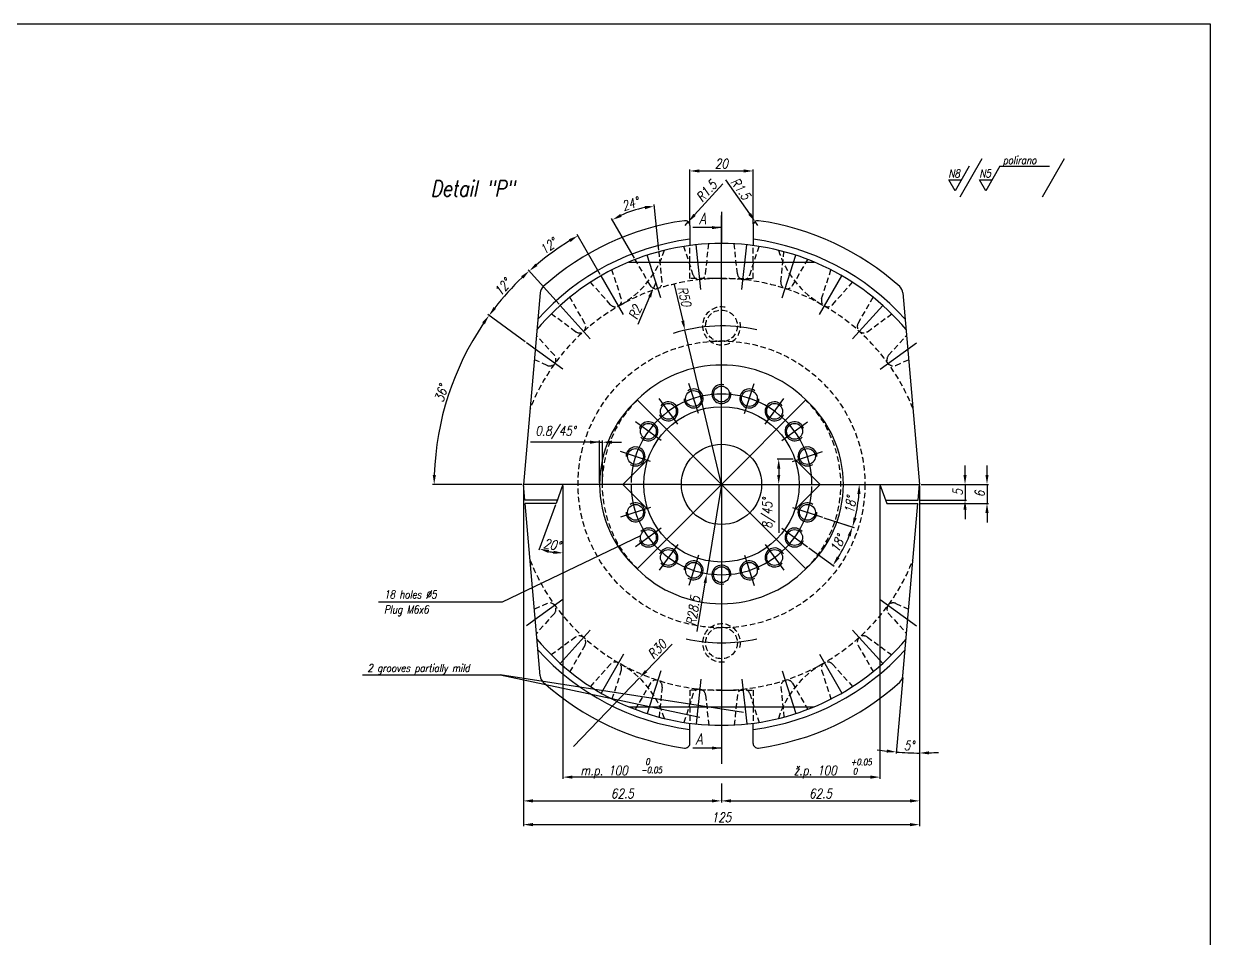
# Model space of a CAD drawing. Extents: x 1514 to 2338, y -21 to 556.
# Drawn here: x 1963.7 to 2338, y 267.2 to 555.7 of the extents above; entities that cross this region are included whole.
import ezdxf

# ---------------------------------------------------------------- set-up
doc = ezdxf.new("R2010")
doc.units = 0
doc.header["$LTSCALE"] = 7
doc.header["$MEASUREMENT"] = 0
doc.linetypes.add('CENTERX2', pattern=[20.32, 12.7, -2.54, 2.54, -2.54])
doc.linetypes.add('HIDDEN', pattern=[0.375, 0.25, -0.125])
doc.layers.get('DEFPOINTS').update_dxf_attribs({"linetype": 'CONTINUOUS', "lineweight": 15})
for name, color, linetype in [('CENTERLINE', 4, 'CENTERX2'), ('DIMENSIONS', 2, 'CONTINUOUS'), ('HIDDEN', 3, 'HIDDEN'), ('TEXT', 2, 'CONTINUOUS')]:
    doc.layers.add(name, color=color, linetype=linetype)
doc.layers.add('OUTLINE', color=7, linetype='CONTINUOUS', lineweight=25)
doc.styles.add('ITALICT', font='ITALICT.shx', dxfattribs={"width": 0.8, "height": 3})
doc.dimstyles.get("Standard").update_dxf_attribs({"dimtxt": 3, "dimasz": 3, "dimexe": 0.5, "dimexo": 0.5, "dimgap": 0.8, "dimtad": 1, "dimdsep": 46, "dimtxsty": 'ITALICT', "dimcen": 0.09, "dimazin": 2, "dimtfac": 1, "dimtmove": 0, "dimatfit": 3, "dimfxl": 1, "dimtolj": 1, "dimtzin": 0, "dimarcsym": 0})

# ---------------------------------------------------------------- blocks, each defined once
blk = doc.blocks.new('*D4')
at = {"layer": 'DEFPOINTS', "color": 0}
for p in [(2193.8, 509.29), (2173.8, 492.12), (2193.8, 492.12)]:
    blk.add_point(p, dxfattribs=at)
at = {"layer": 'DIMENSIONS', "color": 0, "lineweight": -2}
for p, q in [((2173.8, 492.62), (2173.8, 509.79)), ((2176.8, 509.29), (2190.8, 509.29)), ((2193.8, 492.62), (2193.8, 509.79))]:
    blk.add_line(p, q, dxfattribs=at)
at = {"layer": 'DIMENSIONS', "color": 0}
for points in [[(2176.8, 509.79), (2176.8, 508.79), (2173.8, 509.29)], [(2190.8, 508.79), (2190.8, 509.79), (2193.8, 509.29)]]:
    blk.add_solid(points, dxfattribs=at)
at = {"layer": 'DIMENSIONS', "color": 0, "insert": (2183.8, 511.59), "char_height": 3, "attachment_point": 5, "style": 'ITALICT'}
blk.add_mtext('\\A1;20', dxfattribs=at)
blk = doc.blocks.new('*D5')
at = {"layer": 'DEFPOINTS', "color": 0}
for p in [(2162.31, 472.31), (2163.1, 474.14)]:
    blk.add_point(p, dxfattribs=at)
at = {"layer": 'DIMENSIONS', "color": 0, "lineweight": -2}
for p, q in [((2163.1, 474.14), (2162.31, 472.31)), ((2161.13, 469.55), (2157.41, 460.89))]:
    blk.add_line(p, q, dxfattribs=at)
at = {"layer": 'DIMENSIONS', "color": 0}
blk.add_solid([(2161.59, 469.35), (2160.67, 469.75), (2162.31, 472.31)], dxfattribs=at)
at = {"layer": 'DIMENSIONS', "color": 0, "insert": (2156.56, 464.74), "char_height": 3, "attachment_point": 5, "rotation": 66.7596, "style": 'ITALICT'}
blk.add_mtext('\\A1;R2', dxfattribs=at)
blk = doc.blocks.new('*D6')
at = {"layer": 'DEFPOINTS', "color": 0}
for p in [(2146.23, 423.73), (2145.35, 410.42), (2146.23, 410.42)]:
    blk.add_point(p, dxfattribs=at)
at = {"layer": 'DIMENSIONS', "color": 0, "lineweight": -2}
for p, q in [((2145.35, 423.73), (2123.58, 423.73)), ((2142.35, 423.73), (2139.35, 423.73)), ((2145.35, 410.92), (2145.35, 424.23)), ((2145.35, 423.73), (2146.23, 423.73)), ((2146.23, 410.92), (2146.23, 424.23)), ((2149.23, 423.73), (2152.23, 423.73))]:
    blk.add_line(p, q, dxfattribs=at)
at = {"layer": 'DIMENSIONS', "color": 0}
for points in [[(2142.35, 423.23), (2142.35, 424.23), (2145.35, 423.73)], [(2149.23, 424.23), (2149.23, 423.23), (2146.23, 423.73)]]:
    blk.add_solid(points, dxfattribs=at)
at = {"layer": 'DIMENSIONS', "color": 0, "insert": (2131.47, 426.81), "char_height": 3, "attachment_point": 5, "style": 'ITALICT'}
blk.add_mtext('\\A1;0.8/45%%d', dxfattribs=at)
blk = doc.blocks.new('*D7')
at = {"layer": 'DEFPOINTS', "color": 0}
for p in [(2246.3, 410.42), (2245.87, 405.42), (2260.63, 405.42)]:
    blk.add_point(p, dxfattribs=at)
at = {"layer": 'DIMENSIONS', "color": 0, "lineweight": -2}
for p, q in [((2260.63, 413.42), (2260.63, 416.42)), ((2246.8, 410.42), (2261.13, 410.42)), ((2260.63, 410.42), (2260.63, 405.42)), ((2246.37, 405.42), (2261.13, 405.42)), ((2260.63, 402.42), (2260.63, 399.42))]:
    blk.add_line(p, q, dxfattribs=at)
at = {"layer": 'DIMENSIONS', "color": 0}
for points in [[(2260.13, 413.42), (2261.13, 413.42), (2260.63, 410.42)], [(2261.13, 402.42), (2260.13, 402.42), (2260.63, 405.42)]]:
    blk.add_solid(points, dxfattribs=at)
at = {"layer": 'DIMENSIONS', "color": 0, "insert": (2258.33, 407.92), "char_height": 3, "attachment_point": 5, "rotation": 90, "style": 'ITALICT'}
blk.add_mtext('\\A1;5', dxfattribs=at)
blk = doc.blocks.new('*D8')
at = {"layer": 'DEFPOINTS', "color": 0}
for p in [(2260.63, 410.42), (2245.78, 404.42), (2267.56, 404.42)]:
    blk.add_point(p, dxfattribs=at)
at = {"layer": 'DIMENSIONS', "color": 0, "lineweight": -2}
for p, q in [((2267.56, 413.42), (2267.56, 416.42)), ((2261.13, 410.42), (2268.06, 410.42)), ((2267.56, 410.42), (2267.56, 404.42)), ((2246.28, 404.42), (2268.06, 404.42)), ((2267.56, 401.42), (2267.56, 398.42))]:
    blk.add_line(p, q, dxfattribs=at)
at = {"layer": 'DIMENSIONS', "color": 0}
for points in [[(2267.06, 413.42), (2268.06, 413.42), (2267.56, 410.42)], [(2268.06, 401.42), (2267.06, 401.42), (2267.56, 404.42)]]:
    blk.add_solid(points, dxfattribs=at)
at = {"layer": 'DIMENSIONS', "color": 0, "insert": (2265.26, 407.42), "char_height": 3, "attachment_point": 5, "rotation": 90, "style": 'ITALICT'}
blk.add_mtext('\\A1;6', dxfattribs=at)
blk = doc.blocks.new('*D9')
at = {"layer": 'DEFPOINTS', "color": 0}
for p in [(2118.61, 473.38), (2132.95, 466.9), (2122.32, 455.09), (2142.43, 456.37), (2133.78, 446.77)]:
    blk.add_point(p, dxfattribs=at)
at = {"layer": 'DIMENSIONS', "color": 0, "lineweight": -2}
for p, q in [((2132.62, 467.27), (2122.83, 478.14)), ((2121.92, 455.39), (2110.08, 463.99))]:
    blk.add_line(p, q, dxfattribs=at)
blk.add_arc((2183.8, 410.42), 90.63, 133.8967, 142.1033, dxfattribs=at)
at = {"layer": 'DIMENSIONS', "color": 0}
for points in [[(2121.31, 475.36), (2120.63, 476.09), (2123.16, 477.77)], [(2111.89, 466.39), (2112.69, 465.79), (2110.49, 463.69)]]:
    blk.add_solid(points, dxfattribs=at)
at = {"layer": 'DIMENSIONS', "color": 0, "insert": (2114.75, 472.6), "char_height": 3, "attachment_point": 5, "rotation": 48, "style": 'ITALICT'}
blk.add_mtext('\\A1;12%%d', dxfattribs=at)
blk = doc.blocks.new('*D10')
at = {"layer": 'DEFPOINTS', "color": 0}
for p in [(2133.15, 485.52), (2145.8, 476.24), (2132.95, 466.9), (2152.89, 463.97), (2142.43, 456.37)]:
    blk.add_point(p, dxfattribs=at)
at = {"layer": 'DIMENSIONS', "color": 0, "lineweight": -2}
for p, q in [((2145.55, 476.67), (2138.26, 489.3)), ((2132.62, 467.27), (2122.86, 478.11))]:
    blk.add_line(p, q, dxfattribs=at)
blk.add_arc((2183.8, 410.42), 90.58, 121.8976, 130.1024, dxfattribs=at)
at = {"layer": 'DIMENSIONS', "color": 0}
for points in [[(2136.2, 486.9), (2135.68, 487.76), (2138.51, 488.87)], [(2125.13, 480.09), (2125.78, 479.33), (2123.19, 477.74)]]:
    blk.add_solid(points, dxfattribs=at)
at = {"layer": 'DIMENSIONS', "color": 0, "insert": (2129.21, 485.57), "char_height": 3, "attachment_point": 5, "rotation": 36, "style": 'ITALICT'}
blk.add_mtext('\\A1;12%%d', dxfattribs=at)
blk = doc.blocks.new('*D11')
at = {"layer": 'DEFPOINTS', "color": 0}
for p in [(2172.28, 459.08), (2183.8, 410.42)]:
    blk.add_point(p, dxfattribs=at)
at = {"layer": 'DIMENSIONS', "color": 0, "lineweight": -2}
for p, q in [((2168.87, 473.47), (2171.59, 461.99)), ((2183.8, 410.42), (2172.28, 459.08))]:
    blk.add_line(p, q, dxfattribs=at)
at = {"layer": 'DIMENSIONS', "color": 0}
blk.add_solid([(2171.1, 461.88), (2172.07, 462.11), (2172.28, 459.08)], dxfattribs=at)
at = {"layer": 'DIMENSIONS', "color": 0, "insert": (2172.12, 469.72), "char_height": 3, "attachment_point": 5, "rotation": 283.33, "style": 'ITALICT'}
blk.add_mtext('\\A1;R50', dxfattribs=at)
blk = doc.blocks.new('*D12')
at = {"layer": 'DEFPOINTS', "color": 0}
for p in [(2246.26, 409.92), (2246.3, 410.42), (2246.3, 371.07), (2241.02, 349.99), (2241.38, 325.82)]:
    blk.add_point(p, dxfattribs=at)
at = {"layer": 'DIMENSIONS', "color": 0, "lineweight": -2}
for p, q in [((2246.3, 370.57), (2246.3, 325.18)), ((2240.97, 349.49), (2238.88, 325.5))]:
    blk.add_line(p, q, dxfattribs=at)
for start, end in [(260.9431, 262.9716), (265, 270), (272.0284, 274.0569)]:
    blk.add_arc((2246.3, 410.42), 84.74, start, end, dxfattribs=at)
at = {"layer": 'DIMENSIONS', "color": 0}
for points in [[(2235.88, 325.82), (2235.99, 326.81), (2238.92, 326)], [(2249.3, 326.23), (2249.31, 325.23), (2246.3, 325.68)]]:
    blk.add_solid(points, dxfattribs=at)
at = {"layer": 'DIMENSIONS', "color": 0, "insert": (2242.98, 328.05), "char_height": 3, "attachment_point": 5, "rotation": 357.6891, "style": 'ITALICT'}
blk.add_mtext('\\A1;5%%d', dxfattribs=at)
blk = doc.blocks.new('*D13')
at = {"layer": 'DEFPOINTS', "color": 0}
for p in [(2121.3, 410.42), (2183.8, 316.61), (2183.8, 310.58)]:
    blk.add_point(p, dxfattribs=at)
at = {"layer": 'DIMENSIONS', "color": 0, "lineweight": -2}
for p, q in [((2121.3, 409.92), (2121.3, 310.08)), ((2183.8, 316.11), (2183.8, 310.08)), ((2124.3, 310.58), (2180.8, 310.58))]:
    blk.add_line(p, q, dxfattribs=at)
at = {"layer": 'DIMENSIONS', "color": 0}
for points in [[(2124.3, 311.08), (2124.3, 310.08), (2121.3, 310.58)], [(2180.8, 310.08), (2180.8, 311.08), (2183.8, 310.58)]]:
    blk.add_solid(points, dxfattribs=at)
at = {"layer": 'DIMENSIONS', "color": 0, "insert": (2152.55, 312.88), "char_height": 3, "attachment_point": 5, "style": 'ITALICT'}
blk.add_mtext('\\A1;62.5', dxfattribs=at)
blk = doc.blocks.new('*D14')
at = {"layer": 'DEFPOINTS', "color": 0}
for p in [(2246.3, 410.42), (2183.8, 316.61), (2246.3, 310.58)]:
    blk.add_point(p, dxfattribs=at)
at = {"layer": 'DIMENSIONS', "color": 0, "lineweight": -2}
for p, q in [((2246.3, 409.92), (2246.3, 310.08)), ((2183.8, 316.11), (2183.8, 310.08)), ((2186.8, 310.58), (2243.3, 310.58))]:
    blk.add_line(p, q, dxfattribs=at)
at = {"layer": 'DIMENSIONS', "color": 0}
for points in [[(2186.8, 311.08), (2186.8, 310.08), (2183.8, 310.58)], [(2243.3, 310.08), (2243.3, 311.08), (2246.3, 310.58)]]:
    blk.add_solid(points, dxfattribs=at)
at = {"layer": 'DIMENSIONS', "color": 0, "insert": (2215.05, 312.88), "char_height": 3, "attachment_point": 5, "style": 'ITALICT'}
blk.add_mtext('\\A1;62.5', dxfattribs=at)
blk = doc.blocks.new('*D47')
at = {"layer": 'DEFPOINTS', "color": 0}
for p in [(2158, 497.36), (2164.09, 483.82), (2156.61, 481.39), (2161.37, 473.14), (2165.09, 474.35)]:
    blk.add_point(p, dxfattribs=at)
at = {"layer": 'DIMENSIONS', "color": 0, "lineweight": -2}
for p, q in [((2164.04, 484.32), (2162.53, 498.67)), ((2156.36, 481.82), (2149.15, 494.32))]:
    blk.add_line(p, q, dxfattribs=at)
blk.add_arc((2166.07, 464.99), 33.36, 101.1548, 114.8452, dxfattribs=at)
at = {"layer": 'DIMENSIONS', "color": 0}
for points in [[(2159.69, 497.23), (2159.55, 498.22), (2162.59, 498.17)], [(2151.83, 495.71), (2152.29, 494.82), (2149.4, 493.88)]]:
    blk.add_solid(points, dxfattribs=at)
at = {"layer": 'DIMENSIONS', "color": 0, "insert": (2155.05, 498.91), "char_height": 3, "attachment_point": 5, "rotation": 18, "style": 'ITALICT'}
blk.add_mtext('\\A1;24%%d', dxfattribs=at)
blk = doc.blocks.new('*D49')
at = {"layer": 'DEFPOINTS', "color": 0}
for p in [(2194.43, 493.34), (2195.3, 492.12)]:
    blk.add_point(p, dxfattribs=at)
at = {"layer": 'DIMENSIONS', "color": 0, "lineweight": -2}
for p, q in [((2185.05, 506.51), (2192.69, 495.78)), ((2195.3, 492.12), (2194.43, 493.34))]:
    blk.add_line(p, q, dxfattribs=at)
at = {"layer": 'DIMENSIONS', "color": 0}
blk.add_solid([(2192.29, 495.49), (2193.1, 496.07), (2194.43, 493.34)], dxfattribs=at)
at = {"layer": 'DIMENSIONS', "color": 0, "insert": (2189.87, 503.7), "char_height": 3, "attachment_point": 5, "rotation": 305.4766, "style": 'ITALICT'}
blk.add_mtext('\\A1;R1.5', dxfattribs=at)
blk = doc.blocks.new('*D50')
at = {"layer": 'DEFPOINTS', "color": 0}
for p in [(2172.3, 492.12), (2173.31, 493.23)]:
    blk.add_point(p, dxfattribs=at)
at = {"layer": 'DIMENSIONS', "color": 0, "lineweight": -2}
for p, q in [((2184.19, 505.2), (2175.33, 495.45)), ((2172.3, 492.12), (2173.31, 493.23))]:
    blk.add_line(p, q, dxfattribs=at)
at = {"layer": 'DIMENSIONS', "color": 0}
blk.add_solid([(2174.96, 495.78), (2175.7, 495.11), (2173.31, 493.23)], dxfattribs=at)
at = {"layer": 'DIMENSIONS', "color": 0, "insert": (2179.07, 502.98), "char_height": 3, "attachment_point": 5, "rotation": 47.732, "style": 'ITALICT'}
blk.add_mtext('\\A1;R1.5', dxfattribs=at)
blk = doc.blocks.new('*D62')
at = {"layer": 'DEFPOINTS', "color": 0}
for p in [(2133.8, 410.42), (2233.8, 410.42), (2133.8, 318.08)]:
    blk.add_point(p, dxfattribs=at)
at = {"layer": 'DIMENSIONS', "color": 0, "lineweight": -2}
for p, q in [((2133.8, 409.92), (2133.8, 317.58)), ((2233.8, 409.92), (2233.8, 317.58)), ((2230.8, 318.08), (2136.8, 318.08))]:
    blk.add_line(p, q, dxfattribs=at)
at = {"layer": 'DIMENSIONS', "color": 0}
for points in [[(2136.8, 318.58), (2136.8, 317.58), (2133.8, 318.08)], [(2230.8, 317.58), (2230.8, 318.58), (2233.8, 318.08)]]:
    blk.add_solid(points, dxfattribs=at)
blk = doc.blocks.new('*D63')
at = {"layer": 'DEFPOINTS', "color": 0}
for p in [(2206.96, 418.42), (2201.86, 410.42), (2201.86, 410.42)]:
    blk.add_point(p, dxfattribs=at)
at = {"layer": 'DIMENSIONS', "color": 0, "lineweight": -2}
for p, q in [((2206.46, 418.42), (2201.36, 418.42)), ((2201.86, 415.42), (2201.86, 413.42)), ((2201.36, 410.42), (2201.36, 410.42)), ((2201.86, 410.42), (2201.86, 395.18))]:
    blk.add_line(p, q, dxfattribs=at)
at = {"layer": 'DIMENSIONS', "color": 0}
for points in [[(2202.36, 415.42), (2201.36, 415.42), (2201.86, 418.42)], [(2201.36, 413.42), (2202.36, 413.42), (2201.86, 410.42)]]:
    blk.add_solid(points, dxfattribs=at)
at = {"layer": 'DIMENSIONS', "color": 0, "insert": (2198.78, 401.3), "char_height": 3, "attachment_point": 5, "rotation": 90, "style": 'ITALICT'}
blk.add_mtext('\\A1;8/45°', dxfattribs=at)
blk = doc.blocks.new('*D72')
at = {"layer": 'DEFPOINTS', "color": 0}
for p in [(2122.32, 455.09), (2101, 447.29), (2133.78, 446.77), (2121.3, 410.42), (2133.8, 410.42)]:
    blk.add_point(p, dxfattribs=at)
at = {"layer": 'DIMENSIONS', "color": 0, "lineweight": -2}
for p, q in [((2121.92, 455.39), (2110.07, 463.99)), ((2120.8, 410.42), (2092.67, 410.42))]:
    blk.add_line(p, q, dxfattribs=at)
blk.add_arc((2183.8, 410.42), 90.64, 145.8965, 178.1035, dxfattribs=at)
at = {"layer": 'DIMENSIONS', "color": 0}
for points in [[(2109.16, 460.96), (2108.34, 461.53), (2110.48, 463.7)], [(2092.72, 413.43), (2093.72, 413.41), (2093.17, 410.42)]]:
    blk.add_solid(points, dxfattribs=at)
at = {"layer": 'DIMENSIONS', "color": 0, "insert": (2095.41, 439.14), "char_height": 3, "attachment_point": 5, "rotation": 72, "style": 'ITALICT'}
blk.add_mtext('\\A1;36%%d', dxfattribs=at)
blk = doc.blocks.new('*D73')
at = {"layer": 'DEFPOINTS', "color": 0}
for p in [(2157.94, 349.35), (2137.14, 327.73)]:
    blk.add_point(p, dxfattribs=at)
at = {"layer": 'DIMENSIONS', "color": 0, "lineweight": -2}
for p, q in [((2168.2, 360.01), (2160.02, 351.51)), ((2137.14, 327.73), (2157.94, 349.35))]:
    blk.add_line(p, q, dxfattribs=at)
at = {"layer": 'DIMENSIONS', "color": 0}
blk.add_solid([(2159.66, 351.86), (2160.38, 351.17), (2157.94, 349.35)], dxfattribs=at)
at = {"layer": 'DIMENSIONS', "color": 0, "insert": (2163.49, 358.44), "char_height": 3, "attachment_point": 5, "rotation": 46.1102, "style": 'ITALICT'}
blk.add_mtext('\\A1;R30', dxfattribs=at)
blk = doc.blocks.new('*D84')
at = {"layer": 'DEFPOINTS', "color": 0}
for p in [(2183.8, 410.42), (2179.15, 382.3)]:
    blk.add_point(p, dxfattribs=at)
at = {"layer": 'DIMENSIONS', "color": 0, "lineweight": -2}
for p, q in [((2183.8, 410.42), (2179.15, 382.3)), ((2176.12, 363.98), (2178.66, 379.34))]:
    blk.add_line(p, q, dxfattribs=at)
at = {"layer": 'DIMENSIONS', "color": 0}
blk.add_solid([(2179.16, 379.26), (2178.17, 379.43), (2179.15, 382.3)], dxfattribs=at)
at = {"layer": 'DIMENSIONS', "color": 0, "insert": (2174.88, 370.56), "char_height": 3, "attachment_point": 5, "rotation": 80.6045, "style": 'ITALICT'}
blk.add_mtext('\\A1;R28.5', dxfattribs=at)
blk = doc.blocks.new('*D85')
at = {"layer": 'DEFPOINTS', "color": 0}
for p in [(2196.45, 410.42), (2233.8, 410.42), (2206.15, 403.16), (2226.31, 401.39), (2215.67, 400.07)]:
    blk.add_point(p, dxfattribs=at)
at = {"layer": 'DIMENSIONS', "color": 0, "lineweight": -2}
blk.add_line((2216.14, 399.92), (2225.61, 396.84), dxfattribs=at)
blk.add_arc((2183.8, 410.42), 43.46, 345.9561, 356.0439, dxfattribs=at)
at = {"layer": 'DIMENSIONS', "color": 0}
for points in [[(2227.66, 407.41), (2226.66, 407.44), (2227.26, 410.42)], [(2225.48, 400.01), (2226.44, 399.74), (2225.13, 396.99)]]:
    blk.add_solid(points, dxfattribs=at)
at = {"layer": 'DIMENSIONS', "color": 0, "insert": (2224.45, 403.98), "char_height": 3, "attachment_point": 5, "rotation": 81, "style": 'ITALICT'}
blk.add_mtext('\\A1;18%%d', dxfattribs=at)
blk = doc.blocks.new('*D86')
at = {"layer": 'DEFPOINTS', "color": 0}
for p in [(2206.15, 403.16), (2215.67, 400.07), (2202.82, 396.61), (2210.91, 390.73), (2221.42, 388.71)]:
    blk.add_point(p, dxfattribs=at)
at = {"layer": 'DIMENSIONS', "color": 0, "lineweight": -2}
for p, q in [((2216.14, 399.92), (2225.59, 396.85)), ((2211.31, 390.44), (2219.35, 384.6))]:
    blk.add_line(p, q, dxfattribs=at)
blk.add_arc((2183.8, 410.42), 43.43, 327.9583, 338.0417, dxfattribs=at)
at = {"layer": 'DIMENSIONS', "color": 0}
for points in [[(2224.56, 394.01), (2223.62, 394.35), (2225.11, 397)], [(2220.21, 387.66), (2221.04, 387.1), (2218.94, 384.89)]]:
    blk.add_solid(points, dxfattribs=at)
at = {"layer": 'DIMENSIONS', "color": 0, "insert": (2220.46, 391.75), "char_height": 3, "attachment_point": 5, "rotation": 63, "style": 'ITALICT'}
blk.add_mtext('\\A1;18%%d', dxfattribs=at)
blk = doc.blocks.new('*D87')
at = {"layer": 'DEFPOINTS', "color": 0}
for p in [(2133.8, 410.42), (2133.8, 410.42), (2133.8, 409.92), (2131.62, 404.42), (2131.29, 388.94)]:
    blk.add_point(p, dxfattribs=at)
at = {"layer": 'DIMENSIONS', "color": 0, "lineweight": -2}
for p, q in [((2133.8, 409.42), (2133.8, 388.29)), ((2131.45, 403.95), (2126.24, 389.63))]:
    blk.add_line(p, q, dxfattribs=at)
blk.add_arc((2133.8, 410.42), 21.63, 257.9541, 262.0459, dxfattribs=at)
at = {"layer": 'DIMENSIONS', "color": 0}
for points in [[(2129.43, 389.75), (2129.15, 388.79), (2126.41, 390.1)], [(2130.78, 388.5), (2130.85, 389.5), (2133.8, 388.79)]]:
    blk.add_solid(points, dxfattribs=at)
at = {"layer": 'DIMENSIONS', "color": 0, "insert": (2130.37, 391.4), "char_height": 3, "attachment_point": 5, "rotation": 349.7577, "style": 'ITALICT'}
blk.add_mtext('\\A1;20%%d', dxfattribs=at)
blk = doc.blocks.new('*D91')
at = {"layer": 'DEFPOINTS', "color": 0}
for p in [(2121.3, 410.42), (2246.3, 410.42), (2246.3, 303.09)]:
    blk.add_point(p, dxfattribs=at)
at = {"layer": 'DIMENSIONS', "color": 0, "lineweight": -2}
for p, q in [((2121.3, 409.92), (2121.3, 302.59)), ((2246.3, 409.92), (2246.3, 302.59)), ((2124.3, 303.09), (2243.3, 303.09))]:
    blk.add_line(p, q, dxfattribs=at)
at = {"layer": 'DIMENSIONS', "color": 0}
for points in [[(2124.3, 303.59), (2124.3, 302.59), (2121.3, 303.09)], [(2243.3, 302.59), (2243.3, 303.59), (2246.3, 303.09)]]:
    blk.add_solid(points, dxfattribs=at)
at = {"layer": 'DIMENSIONS', "color": 0, "insert": (2183.8, 305.39), "char_height": 3, "attachment_point": 5, "style": 'ITALICT'}
blk.add_mtext('\\A1;125', dxfattribs=at)

msp = doc.modelspace()

# ---------------------------------------------------------------- linework, layer by layer
at = {"layer": 'CENTERLINE'}
for p, q in [((2183.8048, 410.4223), (2183.8048, 495.2065)), ((2177.3413, 471.9184), (2175.8607, 486.006)), ((2190.2683, 471.9184), (2191.749, 486.006)), ((2164.6968, 469.2308), (2160.3195, 482.7026)), ((2202.9128, 469.2308), (2207.2901, 482.7026)), ((2152.8874, 463.9729), (2145.8048, 476.2402)), ((2214.7223, 463.9729), (2221.8048, 476.2402)), ((2142.4292, 456.3746), (2132.9509, 466.9013)), ((2225.1804, 456.3746), (2234.6587, 466.9013)), ((2133.7793, 446.7679), (2122.3195, 455.094)), ((2233.8303, 446.7679), (2245.2901, 455.094)), ((2176.5429, 432.7721), (2173.4528, 442.2827)), ((2191.0667, 432.7721), (2194.1569, 442.2827)), ((2183.8048, 410.4223), (2157.1822, 437.0449)), ((2169.9919, 429.4342), (2164.114, 437.5244)), ((2183.8048, 410.4223), (2210.4274, 437.0449)), ((2197.6178, 429.4342), (2203.4956, 437.5244)), ((2164.7929, 424.2353), (2156.7028, 430.1131)), ((2202.8167, 424.2353), (2210.9069, 430.1131)), ((2161.455, 417.6842), (2151.9444, 420.7744)), ((2206.1546, 417.6842), (2215.6652, 420.7744)), ((2133.8048, 410.4223), (2121.3048, 410.4223)), ((2183.8048, 410.4223), (2157.1822, 383.7997)), ((2171.1548, 410.4223), (2196.4548, 410.4223)), ((2183.8048, 410.4223), (2210.4274, 383.7997)), ((2183.8048, 410.4223), (2183.8048, 325.6381)), ((2233.8048, 410.4223), (2246.3048, 410.4223)), ((2161.455, 403.1604), (2151.9444, 400.0702)), ((2206.1546, 403.1604), (2215.6652, 400.0702)), ((2164.7929, 396.6094), (2156.7028, 390.7315)), ((2202.8167, 396.6094), (2210.9069, 390.7315)), ((2169.9919, 391.4104), (2164.114, 383.3202)), ((2197.6178, 391.4104), (2203.4956, 383.3202)), ((2176.5429, 388.0725), (2173.4528, 378.5619)), ((2191.0667, 388.0725), (2194.1569, 378.5619)), ((2133.7793, 374.0767), (2122.3195, 365.7506)), ((2233.8303, 374.0767), (2245.2901, 365.7506)), ((2142.4292, 364.47), (2132.9509, 353.9433)), ((2225.1804, 364.47), (2234.6587, 353.9433)), ((2152.8874, 356.8717), (2145.8048, 344.6044)), ((2214.7223, 356.8717), (2221.8048, 344.6044)), ((2164.6968, 351.6138), (2160.3195, 338.142)), ((2177.3413, 348.9262), (2175.8607, 334.8386)), ((2190.2683, 348.9262), (2191.749, 334.8386)), ((2202.9128, 351.6138), (2207.2901, 338.142))]:
    msp.add_line(p, q, dxfattribs=at)
for radius, start, end in [(50, 77.077478, 107.769949), (28.5, 0.000016, 179.999984), (28.5, 180.000016, 359.999984), (50, 257.077478, 282.922522)]:
    msp.add_arc((2183.8048, 410.4223), radius, start, end, dxfattribs=at)
at = {"layer": 'DIMENSIONS'}
for p, q in [((2265.9572, 513.1233), (2258.9946, 501.0637)), ((2291.9155, 513.1233), (2284.9529, 501.0637)), ((2261.9648, 510.7866), (2257.5067, 503.0649)), ((2271.654, 510.7866), (2267.1959, 503.0649)), ((2271.654, 510.7866), (2287.2311, 510.7866)), ((2255.5032, 506.5351), (2259.5102, 506.5351)), ((2257.5067, 503.0649), (2255.5032, 506.5351)), ((2265.1924, 506.5351), (2269.1994, 506.5351)), ((2267.1959, 503.0649), (2265.1924, 506.5351))]:
    msp.add_line(p, q, dxfattribs=at)
for centre, start, end in [((2183.8048, 438.9223), 76.032131, 8.795475), ((2174.9978, 437.5274), 182.315932, 125.92906), ((2192.6118, 437.5274), 54.07094, 357.684068), ((2167.0529, 433.4793), 200.315932, 143.92906), ((2200.5567, 433.4793), 36.07094, 339.684068), ((2160.7478, 427.1742), 218.315932, 161.92906), ((2206.8618, 427.1742), 18.07094, 321.684068), ((2156.6997, 419.2293), 236.315932, 179.92906), ((2210.9099, 419.2293), 0.07094, 303.684068), ((2156.6997, 401.6153), 180.07094, 123.684068), ((2210.9099, 401.6153), 56.315932, 359.92906), ((2160.7478, 393.6704), 198.07094, 141.684068), ((2206.8618, 393.6704), 38.315932, 341.92906), ((2167.0529, 387.3653), 216.07094, 159.684068), ((2200.5567, 387.3653), 20.315932, 323.92906), ((2174.9978, 383.3172), 234.07094, 177.684068), ((2192.6118, 383.3172), 2.315932, 305.92906), ((2183.8048, 381.9223), 351.204525, 283.967869)]:
    msp.add_arc(centre, 3, start, end, dxfattribs=at)
at = {"layer": 'HIDDEN'}
for p, q in [((2165.0897, 474.3521), (2164.0944, 483.8219)), ((2174.8993, 476.4372), (2171.9569, 485.4931)), ((2173.8048, 475.3723), (2173.8048, 485.7615)), ((2178.7905, 476.8462), (2179.7858, 486.3159)), ((2188.8192, 476.8462), (2187.8239, 486.3159)), ((2192.7103, 476.4372), (2195.6528, 485.4931)), ((2193.8048, 475.3723), (2193.8048, 485.7615)), ((2202.5199, 474.3521), (2203.5152, 483.8219)), ((2161.3686, 473.1431), (2156.6077, 481.3893)), ((2206.241, 473.1431), (2211.002, 481.3893)), ((2152.2069, 469.064), (2149.2645, 478.1199)), ((2183.8048, 475.3723), (2173.8048, 475.3723)), ((2183.8048, 475.3723), (2193.8048, 475.3723)), ((2215.4027, 469.064), (2218.3451, 478.1199)), ((2148.8185, 467.1077), (2142.4471, 474.1839)), ((2218.7911, 467.1077), (2225.1625, 474.1839)), ((2140.7051, 461.213), (2135.9442, 469.4592)), ((2226.9045, 461.213), (2231.6655, 469.4592)), ((2137.7975, 458.595), (2130.0941, 464.1918)), ((2229.8121, 458.595), (2237.5155, 464.1918)), ((2131.087, 451.1422), (2125.4182, 457.438)), ((2236.5227, 451.1422), (2242.1915, 457.438)), ((2128.7872, 447.9768), (2124.7478, 449.7753)), ((2238.8224, 447.9768), (2242.8619, 449.7753)), ((2128.7872, 372.8678), (2124.7478, 371.0693)), ((2238.8224, 372.8678), (2242.8619, 371.0693)), ((2131.087, 369.7024), (2125.4182, 363.4066)), ((2236.5227, 369.7024), (2242.1915, 363.4066)), ((2137.7975, 362.2496), (2130.0941, 356.6528)), ((2140.7051, 359.6316), (2135.9442, 351.3854)), ((2226.9045, 359.6316), (2231.6655, 351.3854)), ((2229.8121, 362.2496), (2237.5155, 356.6528)), ((2148.8185, 353.7369), (2142.4471, 346.6607)), ((2218.7911, 353.7369), (2225.1625, 346.6607)), ((2152.2069, 351.7806), (2149.2645, 342.7247)), ((2215.4027, 351.7806), (2218.3451, 342.7247)), ((2161.3686, 347.7015), (2156.6077, 339.4553)), ((2165.0897, 346.4925), (2164.0944, 337.0227)), ((2174.8993, 344.4074), (2171.9569, 335.3515)), ((2173.8048, 345.4723), (2173.8048, 335.0831)), ((2183.8048, 345.4723), (2173.8048, 345.4723)), ((2183.8048, 345.4723), (2193.8048, 345.4723)), ((2192.7103, 344.4074), (2195.6528, 335.3515)), ((2193.8048, 345.4723), (2193.8048, 335.0831)), ((2202.5199, 346.4925), (2203.5152, 337.0227)), ((2206.241, 347.7015), (2211.002, 339.4553)), ((2178.7905, 343.9984), (2179.7858, 334.5286)), ((2188.8192, 343.9984), (2187.8239, 334.5286))]:
    msp.add_line(p, q, dxfattribs=at)
for centre, radius in [((2183.8048, 460.4223), 5), ((2183.8048, 410.4223), 45.25), ((2183.8048, 360.4223), 5)]:
    msp.add_circle(centre, radius, dxfattribs=at)
for centre, radius, start, end in [((2137.1413, 493.1147), 30, 299.436134, 342.833101), ((2230.4683, 493.1147), 30, 197.166899, 240.563866), ((2183.8048, 410.4223), 64.95, 21.540868, 158.459132), ((2176.8014, 477.0553), 2, 198, 354), ((2190.8082, 477.0553), 2, 186, 342), ((2163.1007, 474.1431), 2, 210, 6), ((2204.509, 474.1431), 2, 174, 330), ((2150.3048, 468.446), 2, 222, 18), ((2217.3048, 468.446), 2, 162, 318), ((2183.8048, 460.4223), 6, 78.435826, 13.869365), ((2138.9731, 460.213), 2, 234, 30), ((2228.6366, 460.213), 2, 150, 306), ((2129.6007, 449.8039), 2, 246, 42), ((2238.0089, 449.8039), 2, 138, 294), ((2183.8048, 410.4223), 37.65, 134.999991, 225), ((2183.8048, 410.4223), 37.65, 315, 45.000009), ((2183.8048, 410.4223), 64.95, 201.540868, 338.459132), ((2129.6007, 371.0407), 2, 318, 114), ((2238.0089, 371.0407), 2, 66, 222), ((2183.8048, 360.4223), 6, 346.130635, 281.564174), ((2138.9731, 360.6316), 2, 330, 126), ((2228.6366, 360.6316), 2, 54, 210), ((2150.3048, 352.3986), 2, 342, 138), ((2137.1413, 327.73), 30, 17.166899, 60.563866), ((2230.4683, 327.73), 30, 119.436134, 162.833101), ((2217.3048, 352.3986), 2, 42, 198), ((2163.1007, 346.7015), 2, 354, 150), ((2204.509, 346.7015), 2, 30, 186), ((2176.8014, 343.7893), 2, 6, 162), ((2190.8082, 343.7893), 2, 18, 174)]:
    msp.add_arc(centre, radius, start, end, dxfattribs=at)
at = {"layer": 'OUTLINE'}
for p, q in [((1513.9869, 555.742), (2337.9869, 555.742)), ((2337.9869, 555.742), (2337.9869, -21.258)), ((2183.8048, 496.4223), (2183.8048, 486.4223)), ((2173.8048, 492.1169), (2173.8048, 485.7615)), ((2193.8048, 492.1169), (2193.8048, 485.7615)), ((2154.5648, 480.5723), (2213.0448, 480.5723)), ((2126.5921, 470.8564), (2121.3048, 410.4223)), ((2241.0175, 470.8564), (2246.3048, 410.4223)), ((2160.6478, 418.4223), (2152.6478, 410.4223)), ((2206.9619, 418.4223), (2214.9619, 410.4223)), ((2121.7423, 405.4223), (2121.3048, 410.4223)), ((2133.8048, 410.4223), (2131.621, 404.4223)), ((2171.1548, 410.4223), (2133.8048, 410.4223)), ((2160.6478, 402.4223), (2152.6478, 410.4223)), ((2196.4548, 410.4223), (2233.8048, 410.4223)), ((2206.9619, 402.4223), (2214.9619, 410.4223)), ((2233.8048, 410.4223), (2235.9886, 404.4223)), ((2245.8674, 405.4223), (2246.3048, 410.4223)), ((2131.985, 405.4223), (2121.7423, 405.4223)), ((2126.5921, 349.9882), (2121.8297, 404.4223)), ((2131.621, 404.4223), (2121.8297, 404.4223)), ((2235.6247, 405.4223), (2245.8674, 405.4223)), ((2235.9886, 404.4223), (2245.7799, 404.4223)), ((2241.0175, 349.9882), (2245.7799, 404.4223)), ((2154.5648, 340.2723), (2213.0448, 340.2723)), ((2173.8048, 328.7277), (2173.8048, 335.0831)), ((2193.8048, 328.7277), (2193.8048, 335.0831)), ((2183.8048, 332.2467), (2183.8048, 322.2467))]:
    msp.add_line(p, q, dxfattribs=at)
for centre, radius in [((2174.9978, 437.5274), 2.5), ((2183.8048, 438.9223), 2.5), ((2192.6118, 437.5274), 2.5), ((2183.8048, 410.4223), 24.5), ((2167.0529, 433.4793), 2.5), ((2200.5567, 433.4793), 2.5), ((2160.7478, 427.1742), 2.5), ((2206.8618, 427.1742), 2.5), ((2183.8048, 410.4223), 12.65), ((2156.6997, 419.2293), 2.5), ((2210.9099, 419.2293), 2.5), ((2156.6997, 401.6153), 2.5), ((2210.9099, 401.6153), 2.5), ((2160.7478, 393.6704), 2.5), ((2206.8618, 393.6704), 2.5), ((2167.0529, 387.3653), 2.5), ((2200.5567, 387.3653), 2.5), ((2174.9978, 383.3172), 2.5), ((2192.6118, 383.3172), 2.5), ((2183.8048, 381.9223), 2.5)]:
    msp.add_circle(centre, radius, dxfattribs=at)
for centre, radius, start, end in [((2183.8048, 410.4223), 84, 98.012778, 132.023361), ((2172.3048, 492.1169), 1.5, 0, 98.012778), ((2195.3048, 492.1169), 1.5, 81.987222, 180), ((2183.8048, 410.4223), 84, 47.976639, 81.987222), ((2183.8048, 410.4223), 77.95, 97.370637, 138.01042), ((2183.8048, 410.4223), 77.95, 41.98958, 82.629363), ((2183.8048, 410.4223), 76, 39.991307, 140.008693), ((2129.5807, 470.5949), 3, 132.023361, 175), ((2238.0289, 470.5949), 3, 5, 47.976639), ((2183.8048, 410.4223), 37.65, 44.999975, 134.999975), ((2181.2311, 410.4223), 35.8763, 132.092389, 227.907639), ((2186.3785, 410.4223), 35.8763, 312.092361, 47.907611), ((2183.8048, 410.4223), 37.65, 224.999999, 315.000025), ((2183.8048, 410.4223), 76, 219.991307, 320.008693), ((2183.8048, 410.4223), 77.95, 221.98958, 262.629363), ((2183.8048, 410.4223), 77.95, 277.370637, 318.01042), ((2129.5807, 350.2497), 3, 185, 227.976639), ((2238.0289, 350.2497), 3, 312.023361, 355), ((2183.8048, 410.4223), 84, 227.976639, 261.987222), ((2183.8048, 410.4223), 84, 278.012778, 312.023361), ((2172.3048, 328.7277), 1.5, 261.987222, 0), ((2195.3048, 328.7277), 1.5, 180, 278.012778)]:
    msp.add_arc(centre, radius, start, end, dxfattribs=at)
at = {"layer": 'TEXT'}
for p, q in [((2114.6819, 373.4081), (2158.3252, 394.2874)), ((2075.6577, 373.4081), (2114.6819, 373.4081)), ((2070.5898, 350.3649), (2113.9948, 350.3649)), ((2190.7995, 338.4259), (2113.9948, 350.3649)), ((2113.9948, 350.3649), (2176.9386, 336.9606))]:
    msp.add_line(p, q, dxfattribs=at)

# ---------------------------------------------------------------- texts
at = {"layer": 'DIMENSIONS', "style": 'ITALICT', "width": 0.8}
for s, height, p in [('polirano', 2.5, (2272.5386, 511.4547)), ('N8', 2.5, (2255.409, 507.2332)), ('N5', 2.5, (2265.1869, 507.2777)), ('A', 3.5, (2176.7608, 492.5477)), ('A', 3.5, (2175.6374, 328.3721)), ('  0', 2, (2157.5899, 321.9496)), ('+0.05', 2, (2224.6016, 321.813)), ('m.p. 100', 3, (2139.3315, 318.6886)), ('-0.05', 2, (2158.4679, 319.3107)), ('ž.p. 100', 3, (2206.5864, 318.6886)), ('  0', 2, (2223.0643, 318.9358))]:
    msp.add_text(s, height=height, dxfattribs=at).set_placement(p)
at = {"layer": 'TEXT', "style": 'ITALICT', "width": 0.8}
for s, height, p in [('Detail "P"', 5, (2092.0267, 501.2489)), ('18 holes %%C5 ', 2.5, (2077.3875, 374.4572)), ('Plug M6x6', 2.5, (2077.3875, 369.7259)), ('2 grooves partially mild', 2.5, (2072.128, 351.2506))]:
    msp.add_text(s, height=height, dxfattribs=at).set_placement(p)

# ---------------------------------------------------------------- dimensions: what is measured, and where the dimension line sits
at = {"layer": 'DIMENSIONS'}
for base, p1, p2, picture, middle in [((2193.8048, 509.2949), (2173.8048, 492.1169), (2193.8048, 492.1169), '*D4', (2183.8048, 511.5949)), ((2183.8048, 310.5802), (2121.3048, 410.4223), (2183.8048, 316.6139), '*D13', (2152.5548, 312.8802)), ((2246.3048, 303.086), (2121.3048, 410.4223), (2246.3048, 410.4223), '*D91', (2183.8048, 305.386))]:
    dim = msp.add_linear_dim(base=base, p1=p1, p2=p2, dimstyle='Standard', dxfattribs=at)
    dim.commit()
    dim.dimension.update_dxf_attribs({"geometry": picture, "text_midpoint": middle})
for center, mpoint, picture, middle in [((2172.3048, 492.1169), (2173.3137, 493.2269), '*D50', (2179.0691, 502.9787)), ((2195.3048, 492.1169), (2194.4343, 493.3384), '*D49', (2189.8724, 503.7024)), ((2183.8048, 410.4223), (2172.2769, 459.0752), '*D11', (2172.1179, 469.7218)), ((2183.8048, 410.4223), (2179.1522, 382.3046), '*D84', (2174.8771, 370.5574)), ((2137.1413, 327.73), (2157.9396, 349.3502), '*D73', (2163.4896, 358.4372))]:
    dim = msp.add_radius_dim(center=center, mpoint=mpoint, dimstyle='Standard', dxfattribs=at)
    dim.commit()
    dim.dimension.update_dxf_attribs({"geometry": picture, "text_midpoint": middle})
for base, line1, line2, picture, middle in [((2158.0036, 497.3601), ((2165.0897, 474.3521), (2164.0944, 483.8219)), ((2161.3686, 473.1431), (2156.6077, 481.3893)), '*D47', (2155.0548, 498.9058)), ((2133.1511, 485.5196), ((2152.8874, 463.9729), (2145.8048, 476.2402)), ((2142.4292, 456.3746), (2132.9509, 466.9013)), '*D10', (2129.2092, 485.5668)), ((2118.6123, 473.378), ((2142.4292, 456.3746), (2132.9509, 466.9013)), ((2133.7793, 446.7679), (2122.3195, 455.094)), '*D9', (2114.7457, 472.6034)), ((2101.0018, 447.2886), ((2133.8048, 410.4223), (2121.3048, 410.4223)), ((2133.7793, 446.7679), (2122.3195, 455.094)), '*D72', (2095.4144, 439.1421)), ((2226.312, 401.3871), ((2206.1546, 403.1604), (2215.6652, 400.0702)), ((2196.4548, 410.4223), (2233.8048, 410.4223)), '*D85', (2224.4549, 403.984)), ((2221.4195, 388.7055), ((2202.8167, 396.6094), (2210.9069, 390.7315)), ((2206.1546, 403.1604), (2215.6652, 400.0702)), '*D86', (2220.4552, 391.748))]:
    dim = msp.add_angular_dim_2l(base=base, line1=line1, line2=line2, dimstyle='Standard', dxfattribs=at)
    dim.commit()
    dim.dimension.update_dxf_attribs({"geometry": picture, "text_midpoint": middle})
dim = msp.add_radius_dim(center=(2163.1007, 474.1431), mpoint=(2162.3115, 472.3054), dimstyle='Standard', dxfattribs=at)
dim.commit()
dim.dimension.update_dxf_attribs({"geometry": '*D5', "text_midpoint": (2158.6715, 463.829), "dimtype": 164})
dim = msp.add_linear_dim(base=(2146.2298, 423.7269), p1=(2145.3548, 410.4223), p2=(2146.2298, 410.4223), text='0.8/45%%d', dimstyle='Standard', dxfattribs=at)
dim.commit()
dim.dimension.update_dxf_attribs({"geometry": '*D6', "text_midpoint": (2131.4691, 423.7269), "dimtype": 160})
dim = msp.add_linear_dim(base=(2201.8593, 410.4223), p1=(2206.9619, 418.4223), p2=(2201.8593, 410.4223), angle=90, text='<>/45°', dimstyle='Standard', dxfattribs=at)
dim.commit()
dim.dimension.update_dxf_attribs({"geometry": '*D63', "text_midpoint": (2198.7781, 401.3027)})
for base, p1, p2, picture, middle in [((2267.5571, 404.4223), (2260.6263, 410.4223), (2245.7799, 404.4223), '*D8', (2265.2571, 407.4223)), ((2260.6263, 405.4223), (2246.3048, 410.4223), (2245.8674, 405.4223), '*D7', (2258.3263, 407.9223))]:
    dim = msp.add_linear_dim(base=base, p1=p1, p2=p2, angle=270, dimstyle='Standard', dxfattribs=at)
    dim.commit()
    dim.dimension.update_dxf_attribs({"geometry": picture, "text_midpoint": middle})
for base, line1, line2, picture, middle in [((2131.294, 388.9412), ((2133.8048, 410.4223), (2131.621, 404.4223)), ((2133.8048, 410.4223), (2133.8048, 409.9223)), '*D87', (2129.9592, 389.1396)), ((2241.3774, 325.8222), ((2241.0175, 349.9882), (2246.2611, 409.9223)), ((2246.3048, 410.4223), (2246.3048, 371.0693)), '*D12', (2242.8879, 325.7477))]:
    dim = msp.add_angular_dim_2l(base=base, line1=line1, line2=line2, dimstyle='Standard', dxfattribs=at)
    dim.commit()
    dim.dimension.update_dxf_attribs({"geometry": picture, "text_midpoint": middle, "dimtype": 162})
dim = msp.add_linear_dim(base=(2133.8048, 318.0836), p1=(2233.8048, 410.4223), p2=(2133.8048, 410.4223), text=' ', dimstyle='Standard', dxfattribs=at)
dim.commit()
dim.dimension.update_dxf_attribs({"geometry": '*D62', "text_midpoint": (2183.8048, 318.0836)})
dim = msp.add_linear_dim(base=(2246.3048, 310.5802), p1=(2183.8048, 316.6139), p2=(2246.3048, 410.4223), dimstyle='Standard', override={"dimtmove": 1}, dxfattribs=at)
dim.commit()
dim.dimension.update_dxf_attribs({"geometry": '*D14', "text_midpoint": (2215.0548, 312.8802)})

# ---------------------------------------------------------------- leaders
for points in [[(2183.8048, 491.4223), (2174.8048, 491.4223)], [(2183.8048, 327.2467), (2174.8048, 327.2467)]]:
    msp.add_leader(points, dimstyle='Standard', override={"dimgap": 0.7, "dimtad": 0}, dxfattribs=at)

doc.saveas('drawing.dxf')
